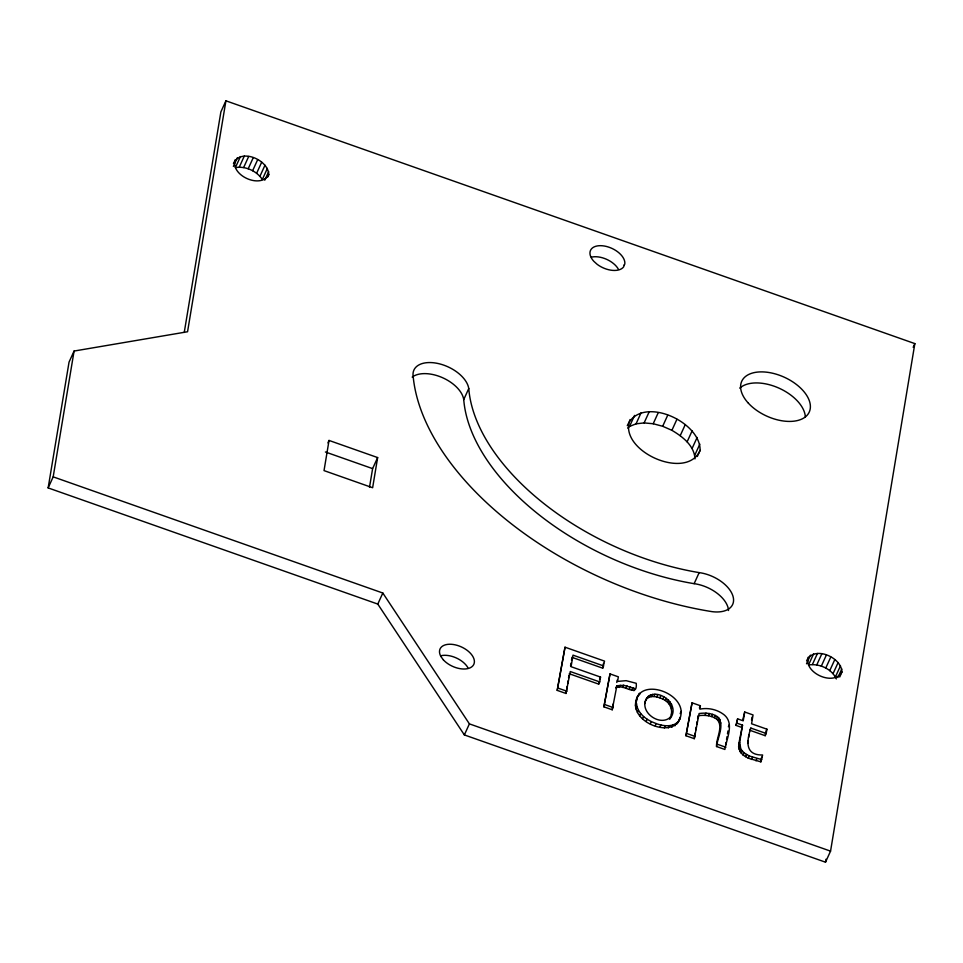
<?xml version="1.0" encoding="UTF-8"?>
<svg xmlns="http://www.w3.org/2000/svg" width="963" height="963" viewBox="0 0 963 963"><rect width="100%" height="100%" fill="white"/><g stroke="black" fill="none" stroke-linecap="round" stroke-linejoin="round"><path stroke-width="1.44" d="M635.46 705.458C635.556 677.326 679.782 689.941 681.178 711.392C681.25 739.728 636.808 726.993 635.46 705.458L637.675 696.068M750.863 728.076C746.397 741.233 744.941 755.377 762.624 754.992L760.854 761.853L748.275 758.194L743.159 755.112L739.801 751.357L738.681 744.375L742.521 725.139L736.888 723.153L737.598 718.855L743.231 720.842L744.7 712.006L753.042 714.943L751.573 723.779L766.921 729.184L766.199 733.481L765.2 735.696L749.852 730.279L750.863 728.076L766.199 733.481M761.853 759.638L749.286 755.991L744.158 752.91L740.8 749.154L739.692 742.16L742.521 725.139M716.544 746.53C717.519 737.646 725.247 724.272 717.447 716.665C712.042 713.126 705.349 712.644 699.102 713.535L694.287 738.681L685.945 735.744L692.06 702.809L700.39 705.747L699.824 709.153C708.395 707.432 717.688 709.562 724.477 715.1C734.504 723.887 726.475 738.97 724.886 749.467L716.544 746.53C715.942 738.067 724.32 725.789 716.448 718.88C711.043 715.34 704.338 714.859 698.091 715.738L697.621 718.615M48.15 487.916L69.047 362.1L74.079 351.05L187.556 331.754L225.92 100.814L914.85 343.61L830.551 851.136L825.508 862.186L464.359 734.925L377.785 604.078L48.15 487.916L53.182 476.854L74.079 351.05M184.246 332.44L220.888 111.864L225.92 100.814M329.033 440.44L324.025 470.606L372.633 487.735L377.64 457.569L329.033 440.44L327.914 442.896M369.503 487.29L372.609 468.62L377.64 457.569M569.265 673.751L598.709 684.127L599.72 681.912L570.265 671.536L565.991 693.468L557.204 690.375L565.016 647.196L604.535 661.124L602.718 668.178L571.986 657.344L571.504 660.233M557.204 690.375L565.016 647.196M565.991 693.468L567.159 686.426M567.628 683.61L568.098 680.793M568.555 677.976L569.025 675.159M570.541 666.011L571.023 663.122M598.709 684.127L599.106 681.708M599.72 681.912L600.527 677.073L571.071 666.697L572.997 655.141L603.729 665.975M602.718 668.178L603.524 663.338M616.874 685.74L612.239 709.779L603.897 706.83L610.012 673.895L618.354 676.833L617.596 681.395L626.143 680.672L636.242 683.309C637.614 698.873 623.675 682.827 615.863 687.955L616.874 685.74L623.615 685.271L635.351 688.701M603.897 706.83L610.012 673.895M612.239 709.779L613.202 703.953M616.777 682.466L617.151 680.179M685.945 735.744L692.06 702.809M694.287 738.681L695.238 732.951M695.707 730.086L696.189 727.209M696.67 724.345L697.14 721.48M725.596 745.193L726.066 742.353M726.535 739.5L727.017 736.647M727.486 733.794L727.956 730.953M741.51 727.342L735.888 725.356L737.598 718.855M742.714 720.107L744.7 712.006M747.673 743.436L748.155 740.511M748.636 737.586L749.13 734.661M751.537 720.107L752.031 717.158M760.854 761.853L761.625 757.207M765.2 735.696L765.669 732.831M825.508 862.186L826.001 859.213M678.951 720.902L679.938 717.375M644.716 703.592C649.182 681.78 684.055 702.749 669.598 719.18L672.343 712.139M647.04 697.718C637.735 711.428 660.137 727.438 670.609 716.978M235.128 159.798C230.097 175.459 260.973 189.386 268.797 174.616C268.388 159.702 240.521 147.784 233.455 163.481M630.067 419.531C617.367 450.479 686.547 481.813 700.101 450.359C700.739 421.349 641.189 394.433 627.274 425.67M808.258 657.163C803.226 672.824 834.102 686.751 841.927 671.969C841.518 657.067 813.651 645.138 806.585 660.847M233.383 166.406L237.295 157.812M240.425 156.548L235.393 167.598C245.577 165.913 256.603 170.92 262.333 179.455L267.365 168.405M239.269 167.153L244.301 156.102M243.639 167.55L248.671 156.5M248.189 168.778L253.233 157.715M252.619 170.728L257.663 159.677M256.627 173.28L261.671 162.217M259.95 176.253L264.981 165.203M264.753 180.213L268.677 171.619M267.678 177.072L268.797 174.616M728.522 610.506A29.721 17.093 24.5 0 0 694.13 583.674A207.815 119.496 24.5 0 1 463.733 399.597L468.764 388.546A29.709 17.081 24.6 0 0 438.177 363.533A29.709 17.081 24.6 0 0 413.151 376.256A267.184 153.635 24.5 0 0 712.066 611.649A29.721 17.093 24.5 0 0 732.819 595.7A29.721 17.093 24.5 0 0 699.162 572.612A207.815 119.496 24.5 0 1 468.764 388.546M377.785 604.078L382.817 593.027L53.182 476.854M464.359 734.925L469.402 723.875L382.817 593.027M627.732 428.102L629.537 426.453L634.569 415.402M629.537 426.453L636.049 423.84L641.081 412.79M636.049 423.84L644.115 422.913L649.158 411.863M644.115 422.913L653.203 423.744L658.235 412.694M653.203 423.744L662.676 426.272L667.708 415.222M694.961 458.906C694.467 445.676 682.382 436.504 671.897 430.329L676.929 419.278M680.227 435.637L685.271 424.587M687.125 441.836L692.156 430.786M692.084 448.493L697.128 437.443M694.792 455.174L699.836 444.124M697.308 456.498L700.101 450.359M599.516 679.276L600.527 677.073M619.185 687.462L620.196 685.259M622.616 687.474L623.615 685.271M626.058 687.979L627.069 685.764M629.453 688.93L630.464 686.715M631.957 689.857L632.968 687.642M633.895 690.76L634.906 688.545M639.348 693.264L638.337 695.479L639.914 694.07M635.676 701.786L636.687 699.571M636.049 709.009L637.049 706.794L636.471 703.255M694.13 583.674L699.162 572.624M637.434 712.427L638.445 710.213L637.049 706.794M639.637 715.714L640.636 713.499L638.445 710.213M646.029 699.92L648.472 696.068M647.461 698.283L649.279 697.188L650.29 694.973M649.279 697.188L651.445 696.598L652.445 694.395M642.55 718.759L643.561 716.556L640.636 713.499M651.445 696.598L653.913 696.514L654.924 694.299M653.913 696.514L656.706 696.923L657.717 694.708M646.113 721.456L647.124 719.253L643.561 716.556M656.706 696.923L659.811 697.826L660.811 695.611M650.314 723.803L651.325 721.6L647.124 719.253M671.331 714.353C672.74 707.829 668.731 701.606 662.833 699.078L663.832 696.863M665.421 700.57L666.432 698.356M655.165 725.801L656.164 723.586C663.892 726.523 675.894 727.787 679.962 718.699M667.576 702.292L668.587 700.077M669.309 704.242L670.308 702.027M659.968 727.221L660.967 725.007M670.561 706.421L671.572 704.218M671.319 708.84L672.33 706.625M664.362 727.932L665.373 725.717M668.346 727.932L669.345 725.729M671.921 727.234L672.92 725.031M680.167 713.595L681.178 711.392M674.943 725.837L675.954 723.622M677.29 723.719L678.289 721.516M699.391 707.949L700.39 705.747M704.988 715.328L705.999 713.126M708.371 715.702L709.382 713.499M711.573 716.556L712.584 714.353M714.365 717.688L715.377 715.485M716.448 718.88L717.447 716.665M717.941 720.155L718.952 717.941M719 721.588L720.011 719.385M719.77 724.97L720.781 722.756M728.377 726.764L729.388 724.561M735.888 725.356L736.888 723.153M913.177 347.294L914.85 343.61M738.681 744.375L739.692 742.16M738.525 746.879L739.524 744.676M738.886 749.214L739.897 746.999M739.801 751.357L740.8 749.154M741.233 753.331L742.244 751.116M743.159 755.112L744.158 752.91M745.506 756.737L746.506 754.535M748.275 758.194L749.286 755.991M751.477 759.482L752.488 757.279M765.91 731.399L766.921 729.184M755.979 760.818L756.978 758.615M806.513 663.772L810.425 655.165M813.554 653.913L808.523 664.964C819.248 663.29 831.815 668.804 836.329 678.963M812.399 664.518L817.431 653.468M816.768 664.915L821.8 653.865M821.319 666.131L826.35 655.081M825.748 668.081L830.792 657.031M829.757 670.633L834.801 659.583M833.067 673.619L838.111 662.568M835.463 676.82L840.494 665.77M837.882 677.567L841.794 668.972M839.748 677.013L841.927 671.969M636.663 698.283L637.783 696.405M325.386 451.984L372.609 468.62M558.215 688.172L566.99 691.265M604.908 704.627L613.25 707.564M686.956 733.541L695.286 736.478M717.555 744.327L725.885 747.264M469.402 723.875L830.551 851.136M651.325 721.6L656.164 723.586M659.811 697.826L662.833 699.078M662.676 426.272L671.897 430.329M412.176 377.099A29.709 17.081 24.5 0 1 442.246 377.568A29.709 17.081 24.5 0 1 463.733 399.597M591.354 257.169A18.55 10.665 24.5 0 1 618.294 269.026M739.74 388.149A37.112 21.342 24.5 0 1 778.537 387.945A37.112 21.342 24.5 0 1 805.345 417.027M440.91 655.743A18.55 10.665 24.5 0 1 467.849 667.6M624.168 265.006L623.711 266.763A18.55 10.665 24.5 0 1 597.168 264.331L593.858 261.346A18.55 10.665 24.5 0 1 602.417 245.77A18.55 10.665 24.5 0 1 624.77 264.175L624.168 265.006M443.413 659.92L441.018 656.718A18.55 10.665 24.5 0 1 457.22 645.366A18.55 10.665 24.5 0 1 472.652 666.059A18.55 10.665 24.5 0 1 443.413 659.92M748.407 403.232A37.112 21.342 24.5 0 0 808.101 414.054A37.112 21.342 24.5 0 0 769.967 372.681A37.112 21.342 24.5 0 0 748.407 403.232"/></g></svg>
